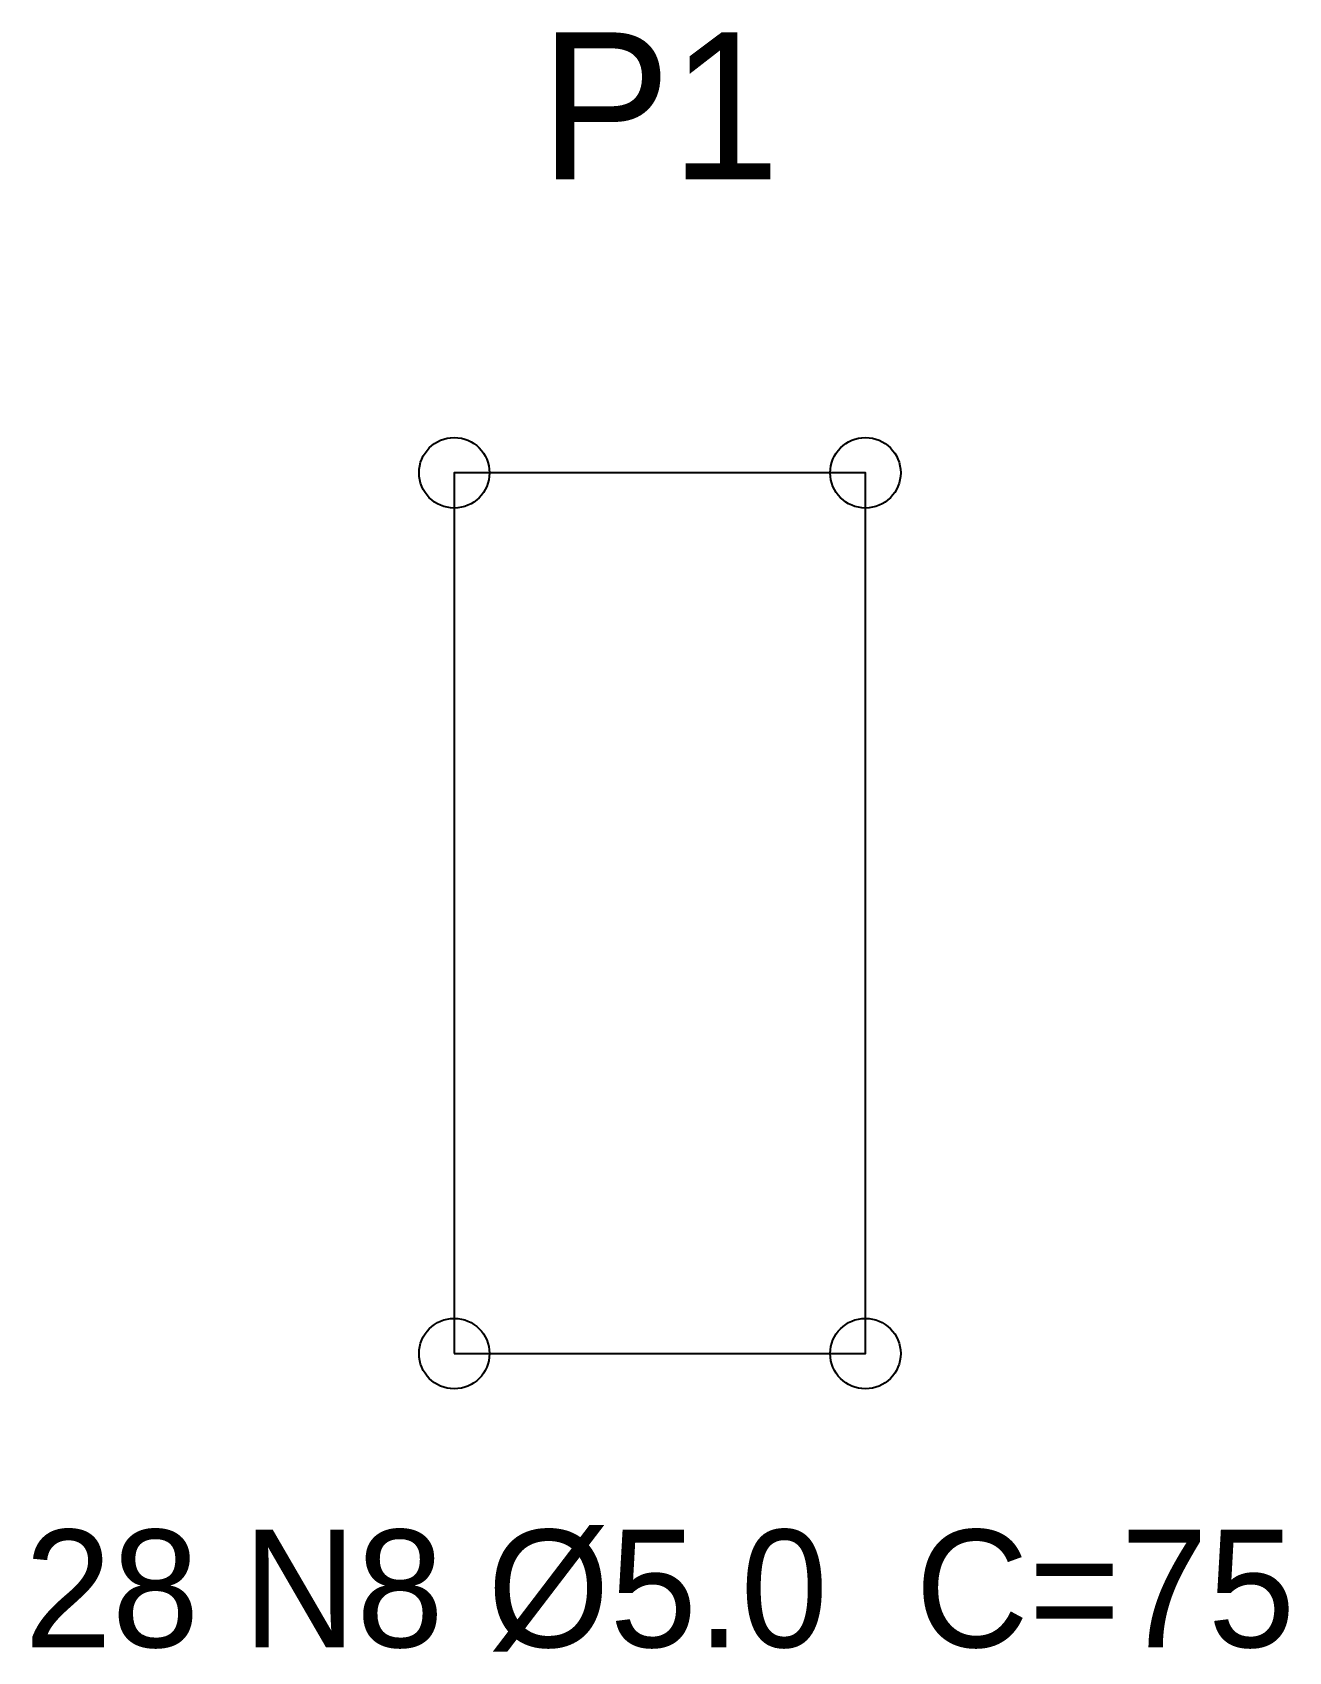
# Model space of a CAD drawing. Header units: metres. Extents: x -21.4 to 21.4, y -25.2 to 30.
import ezdxf
from ezdxf.enums import TextEntityAlignment as Align

# ---------------------------------------------------------------- set-up
doc = ezdxf.new("R2010")
doc.units = ezdxf.units.M

msp = doc.modelspace()

# ---------------------------------------------------------------- linework, layer by layer
msp.add_lwpolyline([(-7, -15), (7, -15), (7, 15), (-7, 15), (-7, -15)], close=True)
for centre in [(-7, 15), (7, 15), (-7, -15), (7, -15)]:
    msp.add_circle(centre, 1.2)

# ---------------------------------------------------------------- texts
for s, height, p in [('P1', 5, (0, 25)), ('28 N8 Ø5.0  C=75', 4, (0, -25))]:
    msp.add_text(s, height=height).set_placement(p, align=Align.CENTER)

doc.saveas('drawing.dxf')
